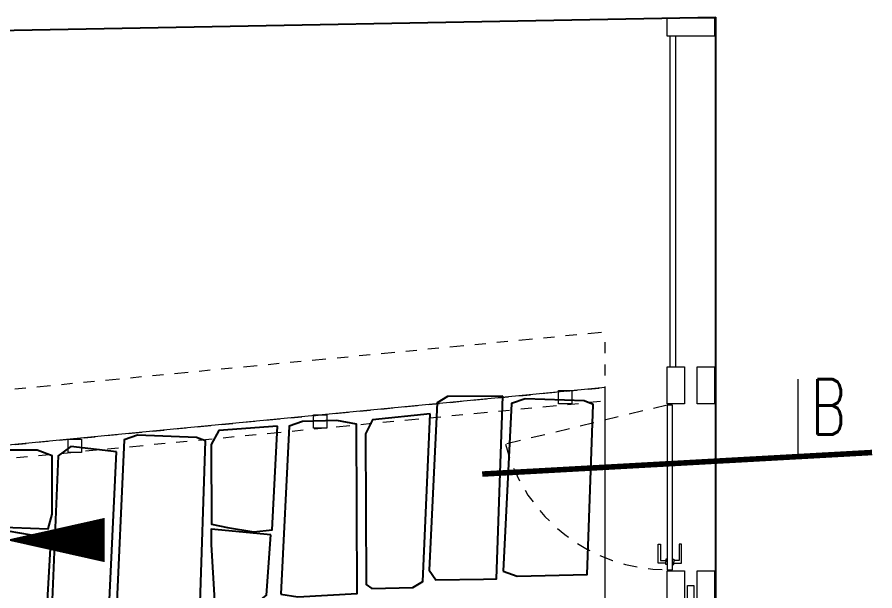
# Model space of a CAD drawing. Header units: metres. Extents: x -183 to 791, y -436 to 125.
# Drawn here: x 528.96 to 536.71, y -264.13 to -258.95 of the extents above; entities that cross this region are included whole.
import ezdxf

# ---------------------------------------------------------------- set-up
doc = ezdxf.new("R2010")
doc.units = ezdxf.units.M
doc.header["$MEASUREMENT"] = 0
for name, pattern in [('DASHDOT', [1, 0.5, -0.25, 0, -0.25]), ('DASHED', [19.05, 12.7, -6.35]), ('DIVIDE', [1.25, 0.5, -0.25, 0, -0.25, 0, -0.25])]:
    doc.linetypes.add(name, pattern=pattern)
for name, color, linetype in [('01_SILNE', 1, 'Continuous'), ('okna', 4, 'Continuous'), ('PODL0$0$HSV_POD', 7, 'Continuous'), ('SCHODY', 3, 'Continuous'), ('srafa fasada', 253, 'Continuous'), ('SRAFY-TERÉN', 252, 'Continuous'), ('ZDIVO', 1, 'Continuous')]:
    doc.layers.add(name, color=color, linetype=linetype)
doc.layers.add('FLOATING-WINDOWS', color=2, linetype='Continuous', plot=False)
doc.layers.add('nosne zdivo', color=6, linetype='Continuous', lineweight=50)
doc.styles.add('ROMANS', font='romans.shx', dxfattribs={"width": 0.7})

msp = doc.modelspace()

# ---------------------------------------------------------------- linework, layer by layer
at = {"layer": '01_SILNE', "linetype": 'Continuous', "lineweight": 0}
for points in [[(533.8525, -262.325), (533.9725, -262.325), (533.9725, -262.445), (533.8525, -262.445)], [(531.6375, -262.5447), (531.7575, -262.5447), (531.7575, -262.6647), (531.6375, -262.6647)], [(529.4225, -262.7644), (529.5425, -262.7644), (529.5425, -262.8844), (529.4225, -262.8844)]]:
    msp.add_lwpolyline(points, close=True, dxfattribs=at)
at = {"layer": 'FLOATING-WINDOWS', "linetype": 'Continuous', "lineweight": 0, "flags": 128}
msp.add_lwpolyline([(510.0101, -264.6389), (509.9288, -270.1506), (528.7201, -270.1506), (528.7201, -269.2306), (529.6201, -269.2306), (529.6201, -271.6506), (534.2701, -271.6506), (534.2725, -262.2961), (510.0101, -264.6389)], close=True, dxfattribs=at)
at = {"layer": 'nosne zdivo', "linetype": 'Continuous', "lineweight": 0}
for p, q in [((534.7527, -263.8823), (534.7527, -263.7133)), ((534.7527, -263.7133), (534.7727, -263.7133)), ((534.7727, -263.7133), (534.7727, -263.8606)), ((534.9613, -263.7133), (534.9413, -263.7133)), ((534.9413, -263.7133), (534.9413, -263.8606)), ((534.9613, -263.8823), (534.9613, -263.7133)), ((534.7727, -263.8606), (534.822, -263.8606)), ((534.832, -263.8464), (534.822, -263.8464)), ((534.822, -263.8464), (534.822, -263.8714)), ((534.882, -263.8464), (534.892, -263.8464)), ((534.892, -263.8464), (534.892, -263.8714)), ((534.9413, -263.8606), (534.892, -263.8606)), ((534.822, -263.8823), (534.7527, -263.8823)), ((534.822, -263.8964), (534.822, -263.8714)), ((534.832, -263.8964), (534.822, -263.8964)), ((534.882, -263.8964), (534.892, -263.8964)), ((534.892, -263.8964), (534.892, -263.8714)), ((534.892, -263.8823), (534.9613, -263.8823))]:
    msp.add_line(p, q, dxfattribs=at)
at = {"layer": 'okna', "linetype": 'Continuous', "lineweight": 0}
for p, q in [((534.8603, -262.1096), (534.8603, -259.1234)), ((534.9103, -262.1096), (534.9103, -259.1234))]:
    msp.add_line(p, q, dxfattribs=at)
at = {"layer": 'okna', "linetype": 'DASHED', "lineweight": 0, "ltscale": 0.01}
msp.add_line((534.832, -262.455), (533.3719, -262.8094), dxfattribs=at)
at = {"layer": 'okna', "linetype": 'Continuous', "lineweight": 0}
for points in [[(534.832, -258.9556), (535.2589, -258.9556), (535.2589, -259.1234), (534.832, -259.1234)], [(534.832, -262.1096), (534.9887, -262.1096), (534.9887, -262.445), (534.832, -262.445)], [(535.1022, -262.1096), (535.2589, -262.1096), (535.2589, -262.445), (535.1022, -262.445)], [(534.882, -262.455), (534.832, -262.455), (534.832, -263.9423), (534.882, -263.9423)], [(534.832, -263.9523), (534.9887, -263.9523), (534.9887, -264.2878), (534.832, -264.2878)], [(535.1022, -263.9523), (535.2589, -263.9523), (535.2589, -264.2878), (535.1022, -264.2878)], [(535.0721, -269.2039), (535.0174, -269.2039), (535.0174, -264.0862), (535.072, -264.0862)]]:
    msp.add_lwpolyline(points, close=True, dxfattribs=at)
at = {"layer": 'okna', "linetype": 'DASHED', "lineweight": 0, "ltscale": 0.01}
msp.add_arc((534.832, -262.435), 1.5073, 194.38193, 270, dxfattribs=at)
at = {"layer": 'PODL0$0$HSV_POD'}
for p in [(497.6659, -259.6506), (535.2725, -271.6506)]:
    msp.add_line(p, (535.2725, -258.9506), dxfattribs=at)
at = {"layer": 'SCHODY', "linetype": 'DIVIDE', "lineweight": 0, "ltscale": 0.25}
for p, q in [((517.9401, -263.3709), (534.2759, -261.7934)), ((534.2725, -264.2872), (534.2725, -261.7937)), ((528.7201, -262.8322), (534.2725, -262.2961)), ((528.7317, -262.9517), (534.2725, -262.4166))]:
    msp.add_line(p, q, dxfattribs=at)
at = {"layer": 'srafa fasada', "color": 253, "linetype": 'Continuous', "lineweight": 0}
msp.add_line((536.0125, -262.2206), (536.0125, -262.9042), dxfattribs=at)
at = {"layer": 'srafa fasada', "color": 253, "linetype": 'DASHDOT', "lineweight": 0, "ltscale": 0.3, "const_width": 0.05, "flags": 128}
msp.add_lwpolyline([(533.1618, -263.0786), (536.6835, -262.8838)], dxfattribs=at)
at = {"layer": 'SRAFY-TERÉN'}
for points in [[(533.3478, -262.3744), (532.8472, -262.3785), (532.7546, -262.4344), (532.6825, -263.9472), (532.7425, -264.0336), (533.1734, -264.0277), (533.2905, -264.0259), (533.3478, -262.3744)], [(533.3521, -263.9571), (533.4788, -264.001), (534.1095, -263.9855), (534.1629, -262.4504), (534.0814, -262.4183), (533.5493, -262.3989), (533.4279, -262.4416), (533.3521, -263.9571)], [(532.6929, -262.5336), (532.1718, -262.5896), (532.1074, -262.7145), (532.1151, -264.0752), (532.1648, -264.1116), (532.5365, -264.1039), (532.6258, -264.0497), (532.6929, -262.5336)], [(531.3428, -264.164), (531.4954, -264.1888), (532.0335, -264.1583), (532.0272, -262.6274), (531.8497, -262.5932), (531.5385, -262.604), (531.4171, -262.6467), (531.3428, -264.164)], [(531.3128, -262.6446), (530.7834, -262.686), (530.7125, -262.812), (530.7154, -263.5322), (530.8616, -263.5618), (531.1, -263.5991), (531.2633, -263.5809), (531.3128, -262.6446)], [(529.8538, -264.4323), (530.0064, -264.457), (530.6103, -264.3329), (530.663, -262.7792), (530.5816, -262.7471), (530.0494, -262.7277), (529.928, -262.7704), (529.8538, -264.4323)], [(529.8578, -262.8786), (529.4457, -262.8305), (529.3319, -262.9127), (529.2698, -264.4321), (529.4416, -264.5103), (529.7058, -264.4949), (529.7873, -264.4034), (529.8578, -262.8786)], [(528.7612, -263.5539), (529.2422, -263.5746), (529.2788, -263.4401), (529.277, -262.9126), (529.1406, -262.8637), (528.8685, -262.8616), (528.7532, -262.9059), (528.7612, -263.5539)], [(528.7817, -264.6879), (529.1471, -264.6981), (529.2109, -264.6446), (529.2652, -263.6964), (529.1965, -263.65), (528.8803, -263.5934), (528.7542, -263.6411), (528.7817, -264.6879)], [(531.2516, -263.6286), (530.7143, -263.5772), (530.7125, -263.7151), (530.7439, -264.2223), (530.811, -264.2858), (531.1085, -264.2558), (531.2121, -264.1717), (531.2516, -263.6286)]]:
    msp.add_lwpolyline(points, dxfattribs=at)
at = {"layer": 'ZDIVO', "linetype": 'Continuous', "lineweight": 0, "flags": 128}
msp.add_lwpolyline([(528.8594, -263.6744, 0, 0.4, 0), (529.7518, -263.6744, 0, 0, 0)], format="xyseb", dxfattribs=at)

# ---------------------------------------------------------------- texts
at = {"layer": 'srafa fasada', "color": 253, "linetype": 'Continuous', "lineweight": 0, "insert": (536.1315, -262.2222), "char_height": 0.5, "width": 4, "attachment_point": 1, "style": 'ROMANS'}
msp.add_mtext('B', dxfattribs=at)

doc.saveas('drawing.dxf')
